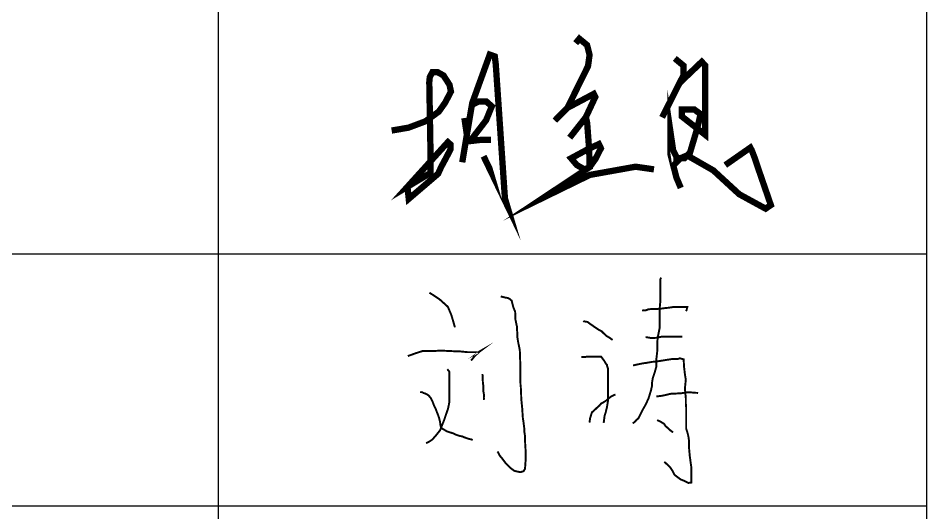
# Model space of a CAD drawing. Extents: x -809667 to 586099, y 3084146 to 3634412.
# Drawn here: x -806513 to -803627, y 3426710 to 3428281 of the extents above; entities that cross this region are included whole.
import ezdxf

# ---------------------------------------------------------------- set-up
doc = ezdxf.new("R2010")
doc.units = 0
doc.header["$LTSCALE"] = 0.5
doc.layers.get('0').update_dxf_attribs({"linetype": 'CONTINUOUS'})
doc.layers.add('P-图框', color=7, linetype='CONTINUOUS')

# ---------------------------------------------------------------- blocks, each defined once
blk = doc.blocks.new('A$C87ed5627')
at = {"const_width": 30}
for points in [[(2180.861539294245, 1393.017318532977), (2169.719395295018, 1365.184899801694), (2169.719395295018, 1298.387004909746), (2169.719395295018, 1237.155638732482), (2169.719395295018, 1209.323220001184), (2169.719395295018, 1125.825963807307), (2169.719395295018, 1109.126490084323), (2169.719395295018, 1064.594597630043), (2169.719395295018, 1020.062705175762), (2164.148208297498, 969.9642840067972), (2158.577021300036, 897.5999728212337), (2158.577021300036, 841.9351353586535), (2158.577021300036, 775.1372404667054), (2158.577021300036, 680.5070392645284), (2158.577021300036, 608.1427280789503), (2141.863920298987, 524.6453594640188), (2130.721776299761, 468.9805220014387), (2125.15058930224, 418.882100832474), (2125.15058930224, 279.7200071760162), (2114.008445303014, 179.5232772591553), (2108.437258305494, 134.9913848048745), (2108.437258305494, 57.06054490462702), (2108.437258305494, 12.52865245034627), (2080.581783309521, -82.10166117289918), (2052.726308313489, -165.5989173667767), (2041.584164314263, -232.3968122587103), (2041.584164314263, -282.495121006621), (2024.870833317516, -354.8594321921846), (2008.157732316526, -410.5243820758333), (1985.873214322259, -482.8886932613968), (1935.733451327716, -588.6519518929417), (1919.02012033097, -616.4843706242391), (1891.164645334997, -666.5826793721353), (1829.882738341228, -789.0454117266636), (1790.884889350215, -822.4443591726449), (1785.31393234845, -833.5773041809443), (1757.458457352477, -855.8433066186117), (1740.74512635573, -866.9762516269257)], [(-1410.939273948112, 1159.337557153965), (-1255.680874432146, 1058.178278133695), (-1124.493369883101, 939.5830550358078), (-1068.270219360886, 805.3831144831929), (-1015.170411092986, 621.2483254018443)], [(-305.3766240656842, 1101.549985263613), (-269.1453939242638, 1091.206798191706), (-222.562515168509, 1080.863498698745), (-191.5073393299826, 1075.691905162777), (-170.8038121056743, 1065.348718090871), (-134.5725819642539, 1034.31915687515), (-113.8690547399456, 946.4020667639124), (-103.5174061256694, 915.3725055481918), (-82.81387890141923, 868.8281637245964), (-77.63805459428113, 811.9405224080401), (-77.63805459428113, 744.7098064406309), (-56.93452736997278, 646.4495292575011), (-51.75870306283468, 625.7631551136728), (-51.75870306283468, 579.2187008690235), (-46.58287875569658, 506.8163913656608), (-46.58287875569658, 465.4436430780188), (-36.23100014566444, 398.2129271106096), (-10.3516486142762, 274.0945698266441), (-5.1758243071381, 196.5206667873281), (-5.1758243071381, 144.8046190067253), (0, 0), (0, -25.85796767978172), (0.4627514444873668, -190.0000205486431), (0.9781719151651487, -259.5061387413443), (5.955509891966358, -303.7096492835553), (8.42152429925045, -355.4514414865698), (10.88753870653454, -409.6570536090294), (13.41404199542012, -488.4111529211223), (21.59223079355434, -570.9423749587877), (28.9525547127123, -643.6678950055066), (33.06832861853763, -715.9607063978328), (37.97505790082505, -783.7833192385733), (49.42447621905012, -859.7774815629818), (59.24322468577884, -939.3134693373868), (60.87895444373135, -994.87903900526), (70.69264300400391, -1060.250310664051), (72.3394125578343, -1152.010964346453), (75.96667549543781, -1220.258866051721), (81.15560956019908, -1292.845096406891), (81.15560956019908, -1365.431439183129), (81.15560956019908, -1432.832922738482), (75.96667549543781, -1510.604012314521), (70.7775114349206, -1572.820749070088), (50.02154518017778, -1609.113976668727), (-1.868715450400487, -1624.668104647091), (-95.27136858197628, -1603.929229868925), (-157.5394973420189, -1557.266621091723), (-224.9967901625787, -1489.865025115301), (-287.2651489184354, -1406.909301160515), (-318.3994432942127, -1370.616073561876), (-354.7224417389953, -1303.214590006508)], [(1887.565441878629, 886.3874337034649), (1925.884803413763, 882.9066528882831), (1936.3355801953, 882.9066528882831), (1957.237133758434, 889.8681020975928), (1981.622432912525, 900.3102197010448), (2016.458278852399, 903.7908880951727), (2093.097231918538, 903.7908880951727), (2201.088515329233, 914.2331181196641), (2253.342399236979, 921.1944549079199), (2291.661990767869, 924.6752357231162), (2340.432129084598, 931.6365725113719), (2361.333682647673, 935.1173533265537), (2382.235236210807, 935.1173533265537), (2424.038343336957, 935.1173533265537), (2504.160811998299, 935.1173533265537), (2538.996887933987, 935.1173533265537), (2580.799995060137, 935.1173533265537), (2587.767026250658, 935.1173533265537), (2580.799995060137, 910.7523373044824), (2580.799995060137, 900.3102197010448), (2573.83273387386, 886.3874337034649), (2566.865472687583, 872.4645352848311)], [(975.2590189919574, 722.2192991490156), (982.0344637246453, 715.4494154234853), (1019.299064760678, 708.6796441190236), (1039.625398958684, 705.2947584667854), (1076.890229990473, 678.2155608278554), (1090.440889460035, 668.0607914501015), (1209.010597292276, 586.8230861122574), (1256.438480425219, 563.1287741255655), (1286.92786672432, 532.6646908343973), (1334.355749857205, 488.6609525132371), (1395.334292459709, 451.4269854965532), (1429.211516123032, 424.3477878576232)], [(1941.289228610171, 470.8359191519412), (2035.997797597374, 454.1364454289433), (2108.422078586183, 459.7029741436272), (2191.988503574161, 476.4024478666252), (2247.699453566165, 476.4024478666252), (2370.263497549458, 476.4024478666252), (2442.687778538209, 476.4024478666252), (2492.827541532693, 476.4024478666252), (2509.54087252944, 476.4024478666252)], [(-1745.988109421189, 176.0067465473403), (-1620.78992413907, 221.0408238702221), (-1510.615291095048, 256.0674034020485), (-1310.298194643634, 256.0674034020485), (-1245.195138296927, 261.0711522975762), (-1029.854029615934, 251.0635420854669), (-964.750973269227, 251.0635420854669), (-814.5129209349398, 236.0521829778445), (-654.2592437738203, 236.0521829778445), (-619.20375189482, 256.0674034020485), (-639.2354615399381, 241.0559318733576), (-659.2671711851144, 221.0408238702221), (-704.3385178866447, 181.010495442868), (-764.4336468220572, 105.9536999047414)], [(945.6236069042352, 162.4661921488878), (972.8500435301685, 162.4661921488878), (1005.5220894753, 162.4661921488878), (1043.639054752479, 167.9070341200859), (1081.756250025355, 167.9070341200859), (1141.654732596478, 167.9070341200859), (1196.107835844101, 167.9070341200859), (1250.560939091723, 167.9070341200859), (1283.232985036913, 124.3805231925362), (1299.568893011601, 102.617380149808), (1321.35018030979, 64.53171119345643), (1343.131237612222, 37.32761375846167), (1343.131237612222, 26.44604223710485), (1359.467145586968, -22.52131066167203), (1359.467145586968, -49.72529567559832), (1359.467145586968, -87.8109646319499), (1359.467145586968, -185.7455580084352), (1359.467145586968, -267.357737892351), (1359.467145586968, -327.2065498914162), (1359.467145586968, -425.1411432679015), (1359.467145586968, -512.19416512303), (1343.131237612222, -610.1286460784468), (1321.35018030979, -702.622397483734), (1305.014042339346, -751.5897503824963), (1294.123513688101, -838.6426598165563), (1288.6781343646, -860.4059152803384)], [(1746.291933803936, 30.28173633417464), (1818.716214792745, 46.98121005715802), (1902.282639780722, 63.68068378014141), (1946.8514457735, 69.24721249482536), (2041.560014760762, 85.94668621780875), (2108.413108751993, 91.51310251143877), (2247.690483732033, 113.7791049491061), (2353.541196718521, 130.4785786720895), (2442.678578708263, 130.4785786720895), (2470.534053704294, 141.6115236804035), (2531.81619069376, 124.9120499574055), (2537.411527244782, 6.962123735662317), (2542.982484246546, -37.56976871861843), (2548.553671244066, -87.66807746651466), (2554.124628245831, -126.6335536271799), (2565.267002240813, -193.4313360980595), (2559.695815243293, -237.9632285523403), (2554.124628245831, -293.628178435989), (2554.124628245831, -360.4259609068686), (2559.695815243293, -421.6573270841327), (2565.267002240813, -477.3221645467274), (2565.267002240813, -560.8195331616589), (2570.837959242577, -622.0507869178546), (2570.837959242577, -672.1492080868193), (2570.837959242577, -783.4789954330481), (2570.837959242577, -811.3114141643455), (2570.837959242577, -872.5427803416096), (2570.837959242577, -917.0746727958758), (2570.837959242577, -950.4735078208032), (2587.551290239324, -1000.571928989753), (2604.264621236071, -1067.369711460648), (2615.406765235297, -1145.300551360895), (2615.406765235297, -1251.06380999244), (2626.548909234582, -1379.092958640598), (2632.120096232044, -1418.058434801249), (2648.833197233034, -1540.521054734723), (2648.833197233034, -1612.885478341355), (2648.833197233034, -1674.116732097566), (2648.833197233034, -1735.34809827483), (2648.833197233034, -1785.44651944378), (2604.264621236071, -1791.013048158464), (2537.411527244782, -1757.614100712497), (2481.700577252777, -1735.34809827483), (2386.992008265515, -1662.983787089252), (2353.565346272022, -1596.186004618372), (2320.138914274285, -1546.087583449407), (2231.001302288787, -1462.59032725553)], [(-1133.261037782708, -27.73236398916924), (-1101.144201572577, -67.84532189456513), (-1101.144201572577, -140.0485337032151), (-1101.144201572577, -172.1389000275376), (-1101.144201572577, -260.3872949983488), (-1101.144201572577, -356.6583939712873), (-1101.144201572577, -452.9293805231864), (-1101.144201572577, -501.0649300096557), (-1101.144201572577, -533.1551839129097), (-1114.318817994616, -601.8255639562558), (-1124.424371158821, -646.0978761863225), (-1149.319570885622, -717.674677856674), (-1181.436407095753, -813.9456644085585), (-1245.67030951177, -974.3973836090736), (-1309.903981932002, -1054.623186998811), (-1366.108502798685, -1118.803919647442), (-1414.28387211173, -1150.89428597175), (-1462.459241424804, -1174.961948293931)], [(-589.7530263924855, -103.0307523821539), (-583.296585761942, -141.7377725291735), (-583.296585761942, -161.0913950237446), (-583.296585761942, -180.4449050972471), (-583.296585761942, -209.4751702075155), (-580.0681354509434, -254.6334728000948), (-576.8399151356425, -270.7613978613663), (-576.8399151356425, -293.3406053681829), (-576.8399151356425, -335.2733229485166), (-576.8399151356425, -351.4012480097736), (-573.6116948203417, -377.2059281077818), (-567.1552541897981, -406.2363056391187), (-563.9270338745555, -441.7177407738782), (-563.9270338745555, -448.1689107983839), (-567.1552541897981, -461.0713632684492), (-563.9270338745555, -503.003968427729)], [(-1554.216964968538, -379.248393899732), (-1517.973775048216, -387.2957181137026), (-1503.879175635229, -395.3431547487271), (-1493.811571769416, -399.3668168557051), (-1473.676594033546, -405.4023662266991), (-1449.514390754746, -417.4733525476477), (-1427.365800247411, -431.5563385536661), (-1411.257818058715, -449.6628742456087), (-1397.163218645728, -465.7576350946038), (-1387.095614779915, -479.8405086795537), (-1373.001245362684, -508.0063682705513), (-1356.893033178232, -544.2195520754904), (-1340.785050989536, -588.4800600944), (-1322.663456029375, -622.6813566353376), (-1310.582469387853, -650.8472162263206), (-1294.474257203401, -695.1077242452302), (-1284.406883333344, -719.2499217292352), (-1260.244680054544, -785.6407399681339), (-1250.177076188731, -825.8775858800655), (-1244.136697865848, -858.0669951569726), (-1242.123085094383, -884.2209674839396), (-1234.069094000035, -916.4104891819006), (-1230.042098452861, -926.4697006598872), (-1226.015102905687, -936.5289121378592), (-1209.907120716991, -950.6117857228237), (-1193.798908532539, -960.6709972008102), (-1177.690926343843, -968.7184338358347), (-1159.569331383682, -978.7776453138213), (-1141.447736423521, -990.8486316347553), (-1111.245154821838, -1000.907843112742), (-1040.772387752659, -1023.038153332731), (-1028.691401111137, -1029.073702703725), (-1000.502202285163, -1043.156576288689), (-940.0970390817383, -1063.274999244648), (-901.8402363899513, -1069.310548615656), (-877.6782631069073, -1081.381647357659), (-801.1648877190892, -1107.535619684626), (-764.9216977987671, -1115.582943898582), (-740.7597245157231, -1125.642155376569)], [(1070.865721374168, -854.9650733091403), (1081.756250025355, -784.2345773676352), (1103.537537323602, -713.5040814261447), (1108.982916647044, -697.1816679335752), (1168.881399218168, -642.7735854846542), (1185.217307192856, -626.4511719920847), (1223.33450246579, -593.8062325858773), (1250.560939091723, -561.1614056007384), (1299.568893011601, -533.9573081657436), (1332.240708961035, -512.19416512303), (1364.912524910411, -484.9900676880352), (1403.029720183345, -452.3452407028963), (1435.701536132779, -436.0228272103268), (1473.818731405656, -419.7004137177573)], [(2108.437258305494, -449.4897458154301), (2119.579402304778, -449.4897458154301), (2203.145827292756, -438.3568008071306), (2253.285820282996, -427.2238557988167), (2347.994389270258, -404.9578533611493), (2414.847483261547, -404.9578533611493), (2503.984865251288, -399.3913246464654), (2570.837959242577, -388.2583796381659), (2654.404384230555, -388.2583796381659), (2721.257478221843, -393.8249083528499), (2737.97080921859, -393.8249083528499), (2754.684140215337, -399.3913246464654)], [(2119.579402304778, -816.877830457961), (2158.577021300036, -833.5773041809443), (2197.574870290991, -855.8433066186117), (2231.001302288787, -878.1091966352251), (2247.714633285534, -905.9416153665225), (2277.647429875098, -933.113110694525), (2305.15515130054, -957.9035280021926), (2337.517162977718, -987.0051804846444), (2348.577658486523, -993.2063260749055), (2365.29098948327, -1009.905799797903)]]:
    blk.add_lwpolyline(points, dxfattribs=at)
blk = doc.blocks.new('A$C6A766A55')
at = {"layer": 'P-图框', "const_width": 20}
for points in [[(586.1408147443144, 537.210054455747), (597.7979833109712, 551.327299142722), (622.2275025999697, 531.1548766431952), (630.291193331097, 500.147819669859), (625.2573062008305, 464.2761689689942), (559.9182242022653, 331.7728718818544), (520.0867468579381, 291.4024663076707), (559.9182242022653, 331.7728718818544), (643.5570801457798, 376.1215706187213), (648.4267137621355, 366.4695746862708), (618.3006867495424, 301.9903998229711), (567.1550408254552, 237.0287368501886), (618.3006867495424, 301.9903998229711), (622.56644714906, 284.296935397957), (628.9191933840921, 198.742411860454), (630.6245313467516, 143.8281170208065), (614.8417009669065, 135.7576098920836), (589.5128427843156, 150.4310561498132), (571.527082910965, 171.7052077951812), (617.0397994740924, 196.2830627461954), (659.6201076982834, 216.8245472625422), (666.2183354434383, 203.1471243429405), (648.2431363041687, 168.4037382308452), (630.6245313467516, 143.8281170208065), (486.7287903916149, 48.3982234258292), (630.9916862619866, 118.8280849735893), (776.3512158930826, 144.8735079246981), (834.7143544977589, 136.4366672314354)], [(232.7010677496728, 299.4707396954036), (240.4741237890848, 245.9637018418434), (225.7927581557014, 158.8008846057637), (237.1277728572313, 226.096519049388), (240.4741237890848, 245.9637018418434), (257.5468273589795, 347.0650644652633), (313.2046139547892, 500.8916555055039), (329.1870769621746, 495.10885482507), (332.3304864599195, 469.8582883476192), (361.4033585834259, 44.35291802586289), (366.6159921860963, 26.82028297088982), (293.5473330191162, 178.3528217492276)], [(900.9616618140426, 488.7334018927213), (928.8509424334916, 465.6052450115385), (928.8509424334916, 435.9567974275415), (860.6084380105312, 301.3448486024135), (916.1438764889317, 410.8914378674235), (986.4121374069073, 478.0583524689137), (997.729790673271, 466.2181210481504), (997.729790673271, 352.7901432837389), (997.729790673271, 275.7014990759635), (997.729790673271, 246.0508177506708), (922.9184919566906, 304.7580052291014), (922.9184919566906, 326.6978117665712), (962.6726735290431, 326.6978117665712), (982.8517009240168, 311.8724711040995), (971.9671619908477, 266.2677034075459), (949.0106458844675, 189.0055337605008), (931.8026747145632, 172.402135064418), (908.0680418229604, 172.402135064418), (895.6089296251594, 197.3083499791974), (886.7054229246278, 257.79359549121), (886.7054229246278, 186.0413591245306), (905.6960278291663, 111.3227143805561), (919.9377737616014, 77.52174181655573), (905.6960278291663, 111.3227143805561), (896.2007253768679, 148.6820367525361), (919.93535826882, 172.402135064418), (940.4066602994862, 180.703834412474), (1023.18560078353, 133.2647546593653), (1105.669851138286, 57.35999331266794), (1189.337692996516, 11.70008846347628), (1205.951452922163, 22.96707931814308), (1165.008848860016, 141.5653371367225), (1154.327539411228, 173.5882516671409), (1145.424032710696, 196.7141748073482), (1145.424032710696, 196.7141748073482), (1140.742807538627, 205.4503368278383), (1061.10883876463, 149.9083606978529)], [(1.692992110765772, 259.7168467056035), (55.24929991390673, 268.9153931647161), (108.8056077171641, 288.9855582775053), (151.4825356559886, 319.9273420439131), (171.5649433356302, 348.360634389348), (189.9758299528912, 383.4839817719185), (185.2801118231437, 405.3947496732435), (166.2170421330084, 434.786317013728), (147.6467329867592, 445.0592930128914), (131.0667899607506, 445.0592930128914), (122.7719874626782, 429.4834152908006), (121.1729311860108, 413.1704029570246), (125.2792690565984, 178.006591855592), (125.2792690565984, 125.2121174605272), (51.9400746889587, 81.2587909243448), (180.1834218785225, 222.9070246805786), (188.8993560960807, 215.015923264742), (188.8993560960807, 200.6477931449626), (176.4732248372457, 176.7020869669068), (159.2604226817202, 144.663536247579), (149.1346765911148, 122.4043047116575), (55.98844073081273, 42.80940282357915), (51.9400746889587, 81.2587909243448)], [(256.6216701038356, 341.586455951212), (278.3635448698478, 351.8854780783586), (302.5281354916224, 351.8854780783586), (319.7312756758474, 336.6535965085932), (301.6295721458446, 292.4433897292329), (270.4310663007491, 251.800467722991), (250.9283769090252, 226.1883905740106), (287.0303332694166, 230.4257977211964), (317.4413884403475, 230.4257977211964)]]:
    blk.add_lwpolyline(points, dxfattribs=at)
blk = doc.blocks.new('图签')
at = {"layer": 'P-图框'}
for p, q in [((888261.9751887445, -120556.7549742685), (888261.9751887447, -114956.7549742685)), ((884511.9751887447, -118156.7549742685), (890511.9751887447, -118156.7549742685)), ((884511.9751887447, -118956.7549742685), (890511.9751887447, -118956.7549742685))]:
    blk.add_line(p, q, dxfattribs=at)
blk.add_lwpolyline([(884511.9751887447, -100856.7549742685), (884511.9751887447, -132756.7551966526), (890511.9751887447, -132756.7551966526), (890511.9751887447, -100856.7549742685)], close=True, dxfattribs=at)
blk.add_blockref('A$C6A766A55', (888810.695213249, -118024.5368166314), dxfattribs=at)
at = {"layer": 'P-图框', "xscale": 0.2048000000000001, "yscale": 0.2048000000000001, "zscale": 0.2048000000000001}
blk.add_blockref('A$C87ed5627', (889221.279824431, -118517.0115661609), dxfattribs=at)

msp = doc.modelspace()

# ---------------------------------------------------------------- block references
msp.add_blockref('图签', (-1694139.463501051, 3545689.159442358))

doc.saveas('drawing.dxf')
